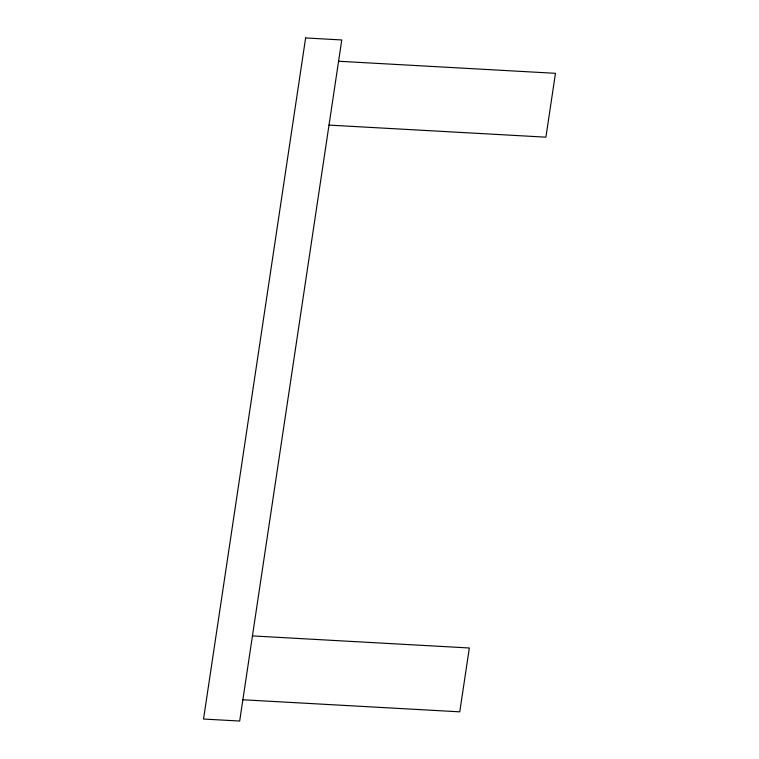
<?xml version="1.0" encoding="UTF-8"?>
<svg xmlns="http://www.w3.org/2000/svg" width="759" height="759" viewBox="0 0 759 759"><rect width="100%" height="100%" fill="white"/><g stroke="black" fill="none" stroke-linecap="round" stroke-linejoin="round"><path stroke-width="1.14" d="M338.571 61.242L555.465 73.319L545.901 137.17L329.008 125.102M252.443 635.919L469.337 647.987L459.764 711.838L242.871 699.77M305.621 37.95L203.535 719.039L239.683 721.05L341.768 39.961L305.621 37.95"/></g></svg>
